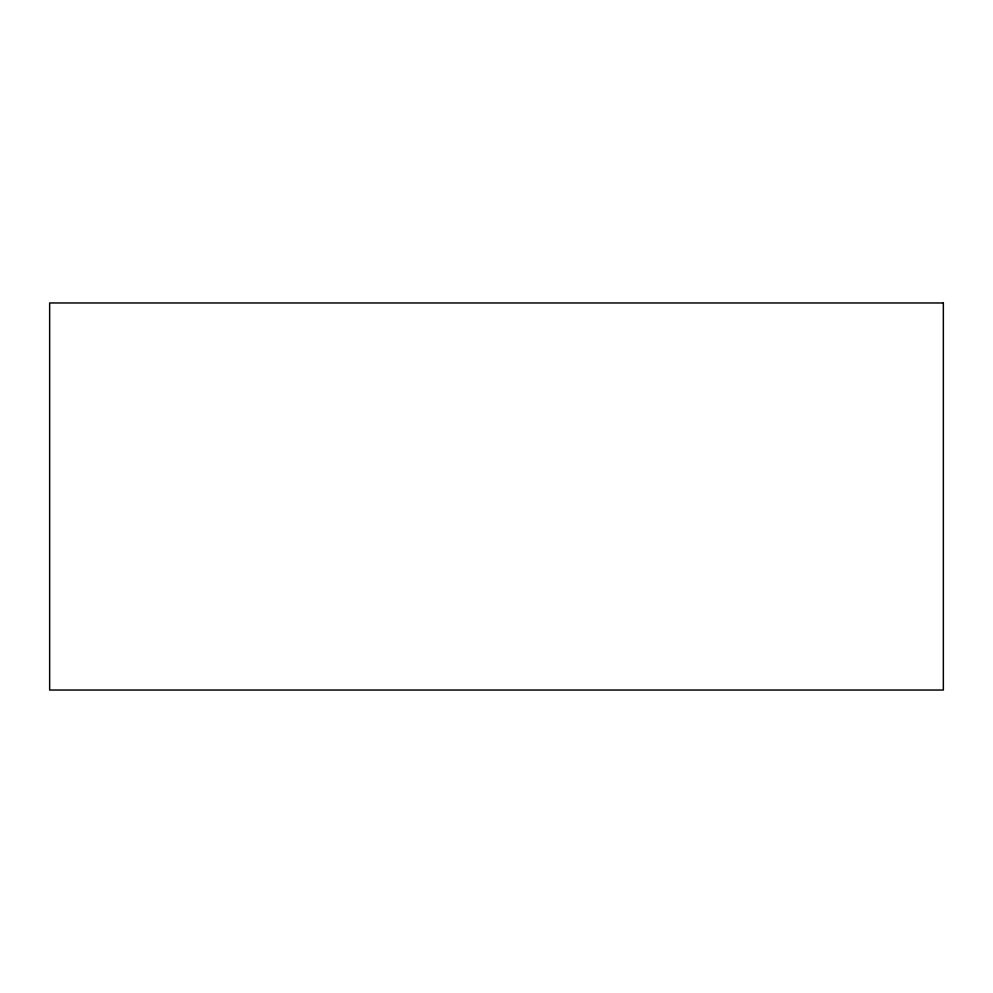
<?xml version="1.0" encoding="UTF-8"?>
<svg xmlns="http://www.w3.org/2000/svg" width="993" height="993" viewBox="0 0 993 993"><rect width="100%" height="100%" fill="white"/><g stroke="black" fill="none" stroke-linecap="round" stroke-linejoin="round"><path stroke-width="1.49" d="M943.35 302.964L49.65 302.964L49.65 690.036L943.35 690.036L943.35 302.964"/></g></svg>
